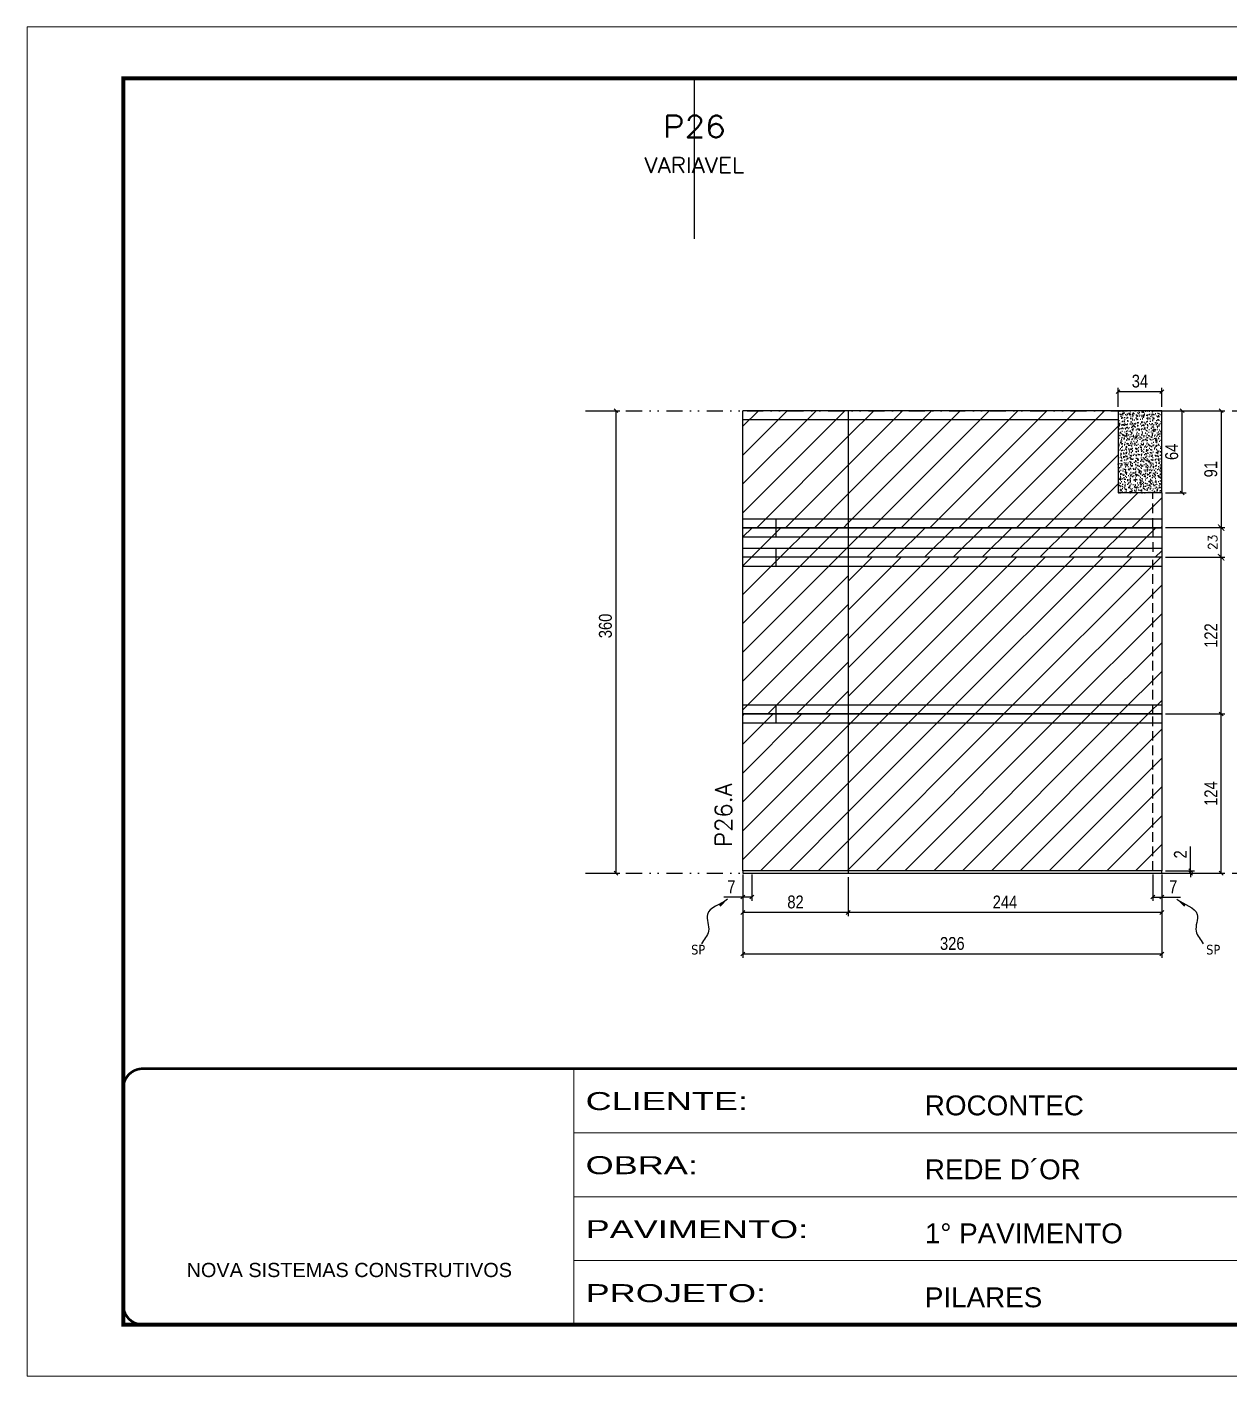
# Model space of a CAD drawing. Extents: x 2949 to 9203, y -16089 to 12527.
# Drawn here: x 6133 to 7068, y 9180 to 10230 of the extents above; entities that cross this region are included whole.
import ezdxf
from ezdxf.enums import TextEntityAlignment as Align

# ---------------------------------------------------------------- set-up
doc = ezdxf.new("R2010")
doc.units = 0
for name, pattern in [('CONTINUO', [0]), ('DASHED', [0.75, 0.5, -0.25]), ('DIVIDE2', [0.625, 0.25, -0.125, 0, -0.125, 0, -0.125]), ('HIDDEN', [0.375, 0.25, -0.125])]:
    doc.linetypes.add(name, pattern=pattern)
for name, color, linetype in [('COTA', 241, 'Continuous'), ('cotas', 4, 'Continuous'), ('Nível', 160, 'Continuous'), ('Painéis', 200, 'Continuous'), ('SARR_2.2x7', 40, 'Continuous'), ('Sarrafo de Pressão', 42, 'HIDDEN'), ('texto', 7, 'Continuous'), ('Texto de Titulo', 7, 'Continuous'), ('Texto Qtd Sarr', 242, 'Continuous')]:
    doc.layers.add(name, color=color, linetype=linetype)
for name, color, linetype, lineweight in [('Folhas', 255, 'Continuous', 9), ('Hachura', 251, 'Continuous', 9), ('SARRAFO DE PRESSAO', 251, 'DASHED', 9), ('Texto Seção', 7, 'Continuous', 15)]:
    doc.layers.add(name, color=color, linetype=linetype, lineweight=lineweight)
doc.styles.add('ARIAL', font='arial.ttf')
doc.styles.add('COTA TECNICA', font='techl___.ttf', dxfattribs={"height": 10})
doc.styles.add('COTA TECNICA-50', font='techl___.ttf', dxfattribs={"height": 10})
doc.styles.add('REGUA-120', font='ROMANS.shx', dxfattribs={"height": 15})
doc.styles.add('ROMANS', font='romans.shx')
doc.styles.get("Standard").update_dxf_attribs({"font": 'arial.ttf'})
doc.styles.add('Tecnologia', font='')
doc.styles.get('Tecnologia').set_extended_font_data('Forgotten Futurist')
doc.dimstyles.new('COTA PAINEL-50', dxfattribs={"dimtxt": 10, "dimasz": 3, "dimexe": 3, "dimexo": 3, "dimgap": 3, "dimtad": 1, "dimdec": 1, "dimzin": 12, "dimdsep": 46, "dimtxsty": 'COTA TECNICA-50', "dimblk1": 'OBLIQUE', "dimblk2": 'OBLIQUE', "dimsah": 1, "dimcen": 0.9, "dimclrd": 4, "dimclre": 4, "dimclrt": 240, "dimadec": 1, "dimazin": 3, "dimtfac": 1, "dimtdec": 1, "dimtmove": 0, "dimatfit": 3, "dimfxl": 1, "dimtolj": 1, "dimtzin": 12, "dimarcsym": 0})
doc.dimstyles.new('Cota Paínel', dxfattribs={"dimtxt": 7, "dimasz": 5, "dimexe": 3, "dimexo": 3, "dimgap": 3, "dimtad": 1, "dimdec": 1, "dimzin": 12, "dimdsep": 46, "dimtxsty": 'ROMANS', "dimblk": 'ARCHTICK', "dimcen": 0, "dimclrd": 4, "dimclre": 4, "dimclrt": 1, "dimadec": 1, "dimazin": 3, "dimtfac": 1, "dimtdec": 1, "dimtmove": 0, "dimatfit": 3, "dimldrblk": 'OBLIQUE', "dimfxl": 1, "dimtolj": 1, "dimtzin": 12, "dimarcsym": 0})
doc.dimstyles.new('PAINEL', dxfattribs={"dimtxt": 10, "dimasz": 3, "dimexe": 3, "dimexo": 3, "dimgap": 3, "dimtad": 1, "dimdec": 1, "dimzin": 12, "dimdsep": 46, "dimtxsty": 'COTA TECNICA', "dimblk1": 'OBLIQUE', "dimblk2": 'OBLIQUE', "dimsah": 1, "dimcen": 0.9, "dimclrd": 4, "dimclre": 4, "dimclrt": 240, "dimadec": 1, "dimazin": 3, "dimtfac": 1, "dimtdec": 1, "dimtmove": 0, "dimatfit": 3, "dimfxl": 1, "dimtolj": 1, "dimtzin": 12, "dimarcsym": 0})
doc.dimstyles.get("Standard").update_dxf_attribs({"dimtxt": 0.18, "dimasz": 0.18, "dimexe": 0.18, "dimexo": 0.0625, "dimgap": 0.09, "dimtad": 0, "dimtih": 1, "dimtoh": 1, "dimdec": 4, "dimzin": 0, "dimdsep": 46, "dimtxsty": 'Standard', "dimcen": 0.09, "dimadec": 0, "dimazin": 0, "dimtfac": 1, "dimtdec": 4, "dimtofl": 0, "dimtmove": 0, "dimatfit": 3, "dimfxl": 1, "dimtolj": 1, "dimtzin": 0, "dimarcsym": 0})
pattern_1 = [(45, (-126071.967, -22713.47), (-11.2253202, 11.2253202), [])]
pattern_2 = [(45, (-126071.967, -22690.47), (-11.2253202, 11.2253202), [])]

# ---------------------------------------------------------------- blocks, each defined once
blk = doc.blocks.new('9999999999')
at = {"color": 30, "linetype": 'CONTINUO'}
for p, q in [((98564.6, 34230.2), (98564.6, 34429.4)), ((98564.6, 34379.6), (99584, 34379.6)), ((98564.6, 34329.8), (99488, 34329.8)), ((98564.6, 34280), (99488, 34280))]:
    blk.add_line(p, q, dxfattribs=at)
at = {"color": 30, "linetype": 'CONTINUO', "const_width": 2}
blk.add_lwpolyline([(99584, 34230.2), (99584, 34414.4, 0.414214), (99569, 34429.4), (98229, 34429.4, 0.414214), (98214, 34414.4), (98214, 34245.2, 0.414214), (98229, 34230.2), (99584, 34230.2)], format="xyb", dxfattribs=at)
at = {"layer": 'Folhas'}
blk.add_lwpolyline([(98139, 34190.2), (99624, 34190.2), (99624, 35240.2), (98139, 35240.2)], close=True, dxfattribs=at)
at = {"layer": 'Folhas', "color": 30, "const_width": 3}
blk.add_lwpolyline([(98214, 34230.2), (99584, 34230.2), (99584, 35200.2), (98214, 35200.2)], close=True, dxfattribs=at)
at = {"color": 7, "linetype": 'Continuous', "ltscale": 5, "style": 'ARIAL'}
for s, height, p in [('ROCONTEC', 15.48, (98837.7, 34393.1)), ('REDE D´OR', 15.48, (98837.7, 34343.3)), ('1° PAVIMENTO', 15.483, (98837.7, 34293.5)), ('NOVA SISTEMAS CONSTRUTIVOS', 11.059, (98263.2, 34267.2)), ('PILARES', 15.48, (98837.7, 34243.7))]:
    blk.add_text(s, height=height, dxfattribs=at).set_placement(p)
at = {"layer": 'Folhas', "color": 7, "style": 'Tecnologia', "width": 1.5}
for s, p in [('CLIENTE:', (98573.7, 34397.2)), ('OBRA:', (98573.7, 34347.3)), ('PAVIMENTO:', (98573.7, 34297.5)), ('PROJETO:', (98573.7, 34247.7))]:
    blk.add_text(s, height=14, dxfattribs=at).set_placement(p)
blk = doc.blocks.new('titulo1')
at = {"layer": 'Defpoints', "color": 252, "linetype": 'HIDDEN', "ltscale": 2}
blk.add_line((0, 0), (0, 125), dxfattribs=at)
at = {"layer": 'Defpoints', "style": 'ROMANS', "oblique": 15}
blk.add_attdef('FOLHA', text='', height=10, dxfattribs=at).set_placement((0, 15.6), align=Align.MIDDLE_CENTER)
at = {"layer": 'Texto Qtd Sarr', "color": 3, "style": 'ROMANS', "oblique": 15}
for tag, height, p in [('TITULO', 17, (0, 71.4)), ('SEÇÃO', 12, (0, 41.5))]:
    blk.add_attdef(tag, text='', height=height, dxfattribs=at).set_placement(p, align=Align.MIDDLE_CENTER)
blk = doc.blocks.new('_Oblique')
at = {"color": 0, "linetype": 'ByBlock', "lineweight": -2}
blk.add_line((-0.5, -0.5), (0.5, 0.5), dxfattribs=at)
blk = doc.blocks.new('*D397')
at = {"layer": 'cotas', "color": 4, "linetype": 'ByBlock', "lineweight": -2, "transparency": 16777216}
for p, q in [((6570.2, 9930.9), (6593.9, 9930.9)), ((6590.9, 9930.9), (6590.9, 9570.9)), ((6570.2, 9570.9), (6593.9, 9570.9))]:
    blk.add_line(p, q, dxfattribs=at)
at = {"layer": 'Defpoints', "color": 0, "linetype": 'ByBlock', "transparency": 16777216}
for p in [(6567.2, 9930.9), (6567.2, 9570.9), (6590.9, 9570.9)]:
    blk.add_point(p, dxfattribs=at)
at = {"layer": 'cotas', "color": 4, "linetype": 'ByBlock', "lineweight": -2, "transparency": 16777216, "xscale": 3, "yscale": 3, "zscale": 3}
for p, rotation in [((6590.9, 9930.9), 90), ((6590.9, 9570.9), 270)]:
    blk.add_blockref('_Oblique', p, dxfattribs=dict(at, rotation=rotation))
at = {"layer": 'cotas', "color": 240, "linetype": 'ByBlock', "transparency": 16777216, "insert": (6582.7, 9763.4), "char_height": 10, "attachment_point": 5, "rotation": 90, "style": 'COTA TECNICA'}
blk.add_mtext('\\A1;360', dxfattribs=at)
blk = doc.blocks.new('*D354')
at = {"layer": 'COTA', "color": 4, "lineweight": -2, "transparency": 16777216}
for p, q in [((6689.6, 9569.9), (6689.6, 9505)), ((7015.6, 9569.9), (7015.6, 9505)), ((7015.6, 9508), (6689.6, 9508))]:
    blk.add_line(p, q, dxfattribs=at)
at = {"layer": 'Defpoints', "color": 0, "transparency": 16777216}
for p in [(6689.6, 9572.9), (7015.6, 9572.9), (6689.6, 9508)]:
    blk.add_point(p, dxfattribs=at)
at = {"layer": 'COTA', "color": 4, "lineweight": -2, "transparency": 16777216, "xscale": 3, "yscale": 3, "zscale": 3, "rotation": 180}
blk.add_blockref('_Oblique', (6689.6, 9508), dxfattribs=at)
at = {"layer": 'COTA', "color": 4, "lineweight": -2, "transparency": 16777216, "xscale": 3, "yscale": 3, "zscale": 3}
blk.add_blockref('_Oblique', (7015.6, 9508), dxfattribs=at)
at = {"layer": 'COTA', "color": 240, "transparency": 16777216, "insert": (6852.6, 9516.2), "char_height": 10, "attachment_point": 5, "style": 'COTA TECNICA'}
blk.add_mtext('\\A1;326', dxfattribs=at)
blk = doc.blocks.new('*D355')
at = {"layer": 'COTA', "color": 4, "lineweight": -2, "transparency": 16777216}
for p, q in [((7008.6, 9569.9), (7008.6, 9549.4)), ((7015.6, 9567.9), (7015.6, 9549.4)), ((7008.6, 9552.4), (7015.6, 9552.4)), ((7015.6, 9552.4), (7030.3, 9552.4))]:
    blk.add_line(p, q, dxfattribs=at)
at = {"layer": 'Defpoints', "color": 0, "transparency": 16777216}
for p in [(7008.6, 9572.9), (7015.6, 9570.9), (7015.6, 9552.4)]:
    blk.add_point(p, dxfattribs=at)
at = {"layer": 'COTA', "color": 4, "lineweight": -2, "transparency": 16777216, "xscale": 3, "yscale": 3, "zscale": 3, "rotation": 180}
blk.add_blockref('_Oblique', (7008.6, 9552.4), dxfattribs=at)
at = {"layer": 'COTA', "color": 4, "lineweight": -2, "transparency": 16777216, "xscale": 3, "yscale": 3, "zscale": 3}
blk.add_blockref('_Oblique', (7015.6, 9552.4), dxfattribs=at)
at = {"layer": 'COTA', "color": 240, "transparency": 16777216, "insert": (7024.5, 9560.4), "char_height": 10, "attachment_point": 5, "style": 'COTA TECNICA-50'}
blk.add_mtext('\\A1;7', dxfattribs=at)
blk = doc.blocks.new('*D356')
at = {"layer": 'COTA', "color": 4, "lineweight": -2, "transparency": 16777216}
for p, q in [((6689.6, 9567.9), (6689.6, 9549.4)), ((6696.6, 9569.9), (6696.6, 9549.4)), ((6689.6, 9552.4), (6674.9, 9552.4)), ((6696.6, 9552.4), (6689.6, 9552.4))]:
    blk.add_line(p, q, dxfattribs=at)
at = {"layer": 'Defpoints', "color": 0, "transparency": 16777216}
for p in [(6689.6, 9570.9), (6696.6, 9572.9), (6689.6, 9552.4)]:
    blk.add_point(p, dxfattribs=at)
at = {"layer": 'COTA', "color": 4, "lineweight": -2, "transparency": 16777216, "xscale": 3, "yscale": 3, "zscale": 3, "rotation": 180}
blk.add_blockref('_Oblique', (6689.6, 9552.4), dxfattribs=at)
at = {"layer": 'COTA', "color": 4, "lineweight": -2, "transparency": 16777216, "xscale": 3, "yscale": 3, "zscale": 3}
blk.add_blockref('_Oblique', (6696.6, 9552.4), dxfattribs=at)
at = {"layer": 'COTA', "color": 240, "transparency": 16777216, "insert": (6680.7, 9560.4), "char_height": 10, "attachment_point": 5, "style": 'COTA TECNICA-50'}
blk.add_mtext('\\A1;7', dxfattribs=at)
blk = doc.blocks.new('*D357')
at = {"layer": 'COTA', "color": 4, "lineweight": -2, "transparency": 16777216}
for p, q in [((7018.6, 9694.9), (7064.8, 9694.9)), ((7061.8, 9570.9), (7061.8, 9694.9)), ((7018.6, 9570.9), (7064.8, 9570.9))]:
    blk.add_line(p, q, dxfattribs=at)
at = {"layer": 'Defpoints', "color": 0, "transparency": 16777216}
for p in [(7015.6, 9694.9), (7061.8, 9694.9), (7015.6, 9570.9)]:
    blk.add_point(p, dxfattribs=at)
at = {"layer": 'COTA', "color": 4, "lineweight": -2, "transparency": 16777216, "xscale": 3, "yscale": 3, "zscale": 3}
for p, rotation in [((7061.8, 9694.9), 90), ((7061.8, 9570.9), 270)]:
    blk.add_blockref('_Oblique', p, dxfattribs=dict(at, rotation=rotation))
at = {"layer": 'COTA', "color": 240, "transparency": 16777216, "insert": (7053.8, 9632.9), "char_height": 10, "attachment_point": 5, "rotation": 90, "style": 'COTA TECNICA-50'}
blk.add_mtext('\\A1;124', dxfattribs=at)
blk = doc.blocks.new('*D358')
at = {"layer": 'COTA', "color": 4, "lineweight": -2, "transparency": 16777216}
for p, q in [((7038.1, 9572.9), (7038.1, 9591.7)), ((7018.6, 9572.9), (7041.1, 9572.9)), ((7018.6, 9570.9), (7041.1, 9570.9)), ((7038.1, 9570.9), (7038.1, 9572.9)), ((7038.1, 9570.9), (7038.1, 9567.9))]:
    blk.add_line(p, q, dxfattribs=at)
at = {"layer": 'Defpoints', "color": 0, "transparency": 16777216}
for p in [(7015.6, 9572.9), (7015.6, 9570.9), (7038.1, 9570.9)]:
    blk.add_point(p, dxfattribs=at)
at = {"layer": 'COTA', "color": 4, "lineweight": -2, "transparency": 16777216, "xscale": 3, "yscale": 3, "zscale": 3}
for p, rotation in [((7038.1, 9572.9), 270), ((7038.1, 9570.9), 90)]:
    blk.add_blockref('_Oblique', p, dxfattribs=dict(at, rotation=rotation))
at = {"layer": 'COTA', "color": 240, "transparency": 16777216, "insert": (7030.1, 9585.6), "char_height": 10, "attachment_point": 5, "rotation": 90, "style": 'COTA TECNICA-50'}
blk.add_mtext('\\A1;2', dxfattribs=at)
blk = doc.blocks.new('*D359')
at = {"layer": 'COTA', "color": 4, "linetype": 'ByBlock', "lineweight": -2, "transparency": 16777216}
for p, q in [((7018.6, 9816.9), (7064.8, 9816.9)), ((7061.8, 9694.9), (7061.8, 9816.9)), ((7018.6, 9694.9), (7064.8, 9694.9))]:
    blk.add_line(p, q, dxfattribs=at)
at = {"layer": 'Defpoints', "color": 0, "linetype": 'ByBlock', "transparency": 16777216}
for p in [(7015.6, 9816.9), (7061.8, 9816.9), (7015.6, 9694.9)]:
    blk.add_point(p, dxfattribs=at)
at = {"layer": 'COTA', "color": 4, "linetype": 'ByBlock', "lineweight": -2, "transparency": 16777216, "xscale": 3, "yscale": 3, "zscale": 3}
for p, rotation in [((7061.8, 9816.9), 90), ((7061.8, 9694.9), 270)]:
    blk.add_blockref('_Oblique', p, dxfattribs=dict(at, rotation=rotation))
at = {"layer": 'COTA', "color": 240, "linetype": 'ByBlock', "transparency": 16777216, "insert": (7053.8, 9755.9), "char_height": 10, "attachment_point": 5, "rotation": 90, "style": 'COTA TECNICA'}
blk.add_mtext('\\A1;122', dxfattribs=at)
blk = doc.blocks.new('*D360')
at = {"layer": 'COTA', "color": 4, "linetype": 'ByBlock', "lineweight": -2, "transparency": 16777216}
for p, q in [((7018.6, 9930.9), (7064.8, 9930.9)), ((7061.8, 9930.9), (7061.8, 9839.9)), ((7018.6, 9839.9), (7064.8, 9839.9))]:
    blk.add_line(p, q, dxfattribs=at)
at = {"layer": 'Defpoints', "color": 0, "linetype": 'ByBlock', "transparency": 16777216}
for p in [(7015.6, 9930.9), (7015.6, 9839.9), (7061.8, 9839.9)]:
    blk.add_point(p, dxfattribs=at)
at = {"layer": 'COTA', "color": 4, "linetype": 'ByBlock', "lineweight": -2, "transparency": 16777216, "xscale": 3, "yscale": 3, "zscale": 3}
for p, rotation in [((7061.8, 9930.9), 90), ((7061.8, 9839.9), 270)]:
    blk.add_blockref('_Oblique', p, dxfattribs=dict(at, rotation=rotation))
at = {"layer": 'COTA', "color": 240, "linetype": 'ByBlock', "transparency": 16777216, "insert": (7053.8, 9885.4), "char_height": 10, "attachment_point": 5, "rotation": 90, "style": 'COTA TECNICA'}
blk.add_mtext('\\A1;91', dxfattribs=at)
blk = doc.blocks.new('*D409')
at = {"layer": 'COTA', "color": 4, "linetype": 'ByBlock', "lineweight": -2, "transparency": 16777216}
for p, q in [((6771.6, 9567.9), (6771.6, 9537.4)), ((7015.6, 9567.9), (7015.6, 9537.4)), ((7015.6, 9540.4), (6771.6, 9540.4))]:
    blk.add_line(p, q, dxfattribs=at)
at = {"layer": 'Defpoints', "color": 0, "linetype": 'ByBlock', "transparency": 16777216}
for p in [(6771.6, 9570.9), (7015.6, 9570.9), (6771.6, 9540.4)]:
    blk.add_point(p, dxfattribs=at)
at = {"layer": 'COTA', "color": 4, "linetype": 'ByBlock', "lineweight": -2, "transparency": 16777216, "xscale": 3, "yscale": 3, "zscale": 3, "rotation": 180}
blk.add_blockref('_Oblique', (6771.6, 9540.4), dxfattribs=at)
at = {"layer": 'COTA', "color": 4, "linetype": 'ByBlock', "lineweight": -2, "transparency": 16777216, "xscale": 3, "yscale": 3, "zscale": 3}
blk.add_blockref('_Oblique', (7015.6, 9540.4), dxfattribs=at)
at = {"layer": 'COTA', "color": 240, "linetype": 'ByBlock', "transparency": 16777216, "insert": (6893.6, 9548.5), "char_height": 10, "attachment_point": 5, "style": 'COTA TECNICA'}
blk.add_mtext('\\A1;244', dxfattribs=at)
blk = doc.blocks.new('*D410')
at = {"layer": 'COTA', "color": 4, "linetype": 'ByBlock', "lineweight": -2, "transparency": 16777216}
for p, q in [((6689.6, 9567.9), (6689.6, 9537.4)), ((6771.6, 9567.9), (6771.6, 9537.4)), ((6771.6, 9540.4), (6689.6, 9540.4))]:
    blk.add_line(p, q, dxfattribs=at)
at = {"layer": 'Defpoints', "color": 0, "linetype": 'ByBlock', "transparency": 16777216}
for p in [(6689.6, 9570.9), (6771.6, 9570.9), (6689.6, 9540.4)]:
    blk.add_point(p, dxfattribs=at)
at = {"layer": 'COTA', "color": 4, "linetype": 'ByBlock', "lineweight": -2, "transparency": 16777216, "xscale": 3, "yscale": 3, "zscale": 3, "rotation": 180}
blk.add_blockref('_Oblique', (6689.6, 9540.4), dxfattribs=at)
at = {"layer": 'COTA', "color": 4, "linetype": 'ByBlock', "lineweight": -2, "transparency": 16777216, "xscale": 3, "yscale": 3, "zscale": 3}
blk.add_blockref('_Oblique', (6771.6, 9540.4), dxfattribs=at)
at = {"layer": 'COTA', "color": 240, "linetype": 'ByBlock', "transparency": 16777216, "insert": (6730.6, 9548.5), "char_height": 10, "attachment_point": 5, "style": 'COTA TECNICA'}
blk.add_mtext('\\A1;82', dxfattribs=at)
blk = doc.blocks.new('*D399')
at = {"layer": 'COTA', "color": 4, "linetype": 'ByBlock', "lineweight": -2, "transparency": 16777216}
for p, q in [((7018.6, 9930.9), (7034.5, 9930.9)), ((7031.5, 9866.9), (7031.5, 9930.9)), ((7018.6, 9866.9), (7034.5, 9866.9))]:
    blk.add_line(p, q, dxfattribs=at)
at = {"layer": 'Defpoints', "color": 0, "linetype": 'ByBlock', "transparency": 16777216}
for p in [(7015.6, 9930.9), (7031.5, 9930.9), (7015.6, 9866.9)]:
    blk.add_point(p, dxfattribs=at)
at = {"layer": 'COTA', "color": 4, "linetype": 'ByBlock', "lineweight": -2, "transparency": 16777216, "xscale": 3, "yscale": 3, "zscale": 3}
for p, rotation in [((7031.5, 9930.9), 90), ((7031.5, 9866.9), 270)]:
    blk.add_blockref('_Oblique', p, dxfattribs=dict(at, rotation=rotation))
at = {"layer": 'COTA', "color": 240, "linetype": 'ByBlock', "transparency": 16777216, "insert": (7023.4, 9898.9), "char_height": 10, "attachment_point": 5, "rotation": 90, "style": 'COTA TECNICA'}
blk.add_mtext('\\A1;64', dxfattribs=at)
blk = doc.blocks.new('*D400')
at = {"layer": 'COTA', "color": 4, "linetype": 'ByBlock', "lineweight": -2, "transparency": 16777216}
for p, q in [((6981.6, 9933.9), (6981.6, 9948.7)), ((7015.6, 9945.7), (6981.6, 9945.7)), ((7015.6, 9933.9), (7015.6, 9948.7))]:
    blk.add_line(p, q, dxfattribs=at)
at = {"layer": 'Defpoints', "color": 0, "linetype": 'ByBlock', "transparency": 16777216}
for p in [(6981.6, 9945.7), (6981.6, 9930.9), (7015.6, 9930.9)]:
    blk.add_point(p, dxfattribs=at)
at = {"layer": 'COTA', "color": 4, "linetype": 'ByBlock', "lineweight": -2, "transparency": 16777216, "xscale": 3, "yscale": 3, "zscale": 3, "rotation": 180}
blk.add_blockref('_Oblique', (6981.6, 9945.7), dxfattribs=at)
at = {"layer": 'COTA', "color": 4, "linetype": 'ByBlock', "lineweight": -2, "transparency": 16777216, "xscale": 3, "yscale": 3, "zscale": 3}
blk.add_blockref('_Oblique', (7015.6, 9945.7), dxfattribs=at)
at = {"layer": 'COTA', "color": 240, "linetype": 'ByBlock', "transparency": 16777216, "insert": (6998.6, 9953.9), "char_height": 10, "attachment_point": 5, "style": 'COTA TECNICA'}
blk.add_mtext('\\A1;34', dxfattribs=at)
blk = doc.blocks.new('_ArchTick')
at = {"color": 0, "linetype": 'ByBlock', "const_width": 0.15}
blk.add_lwpolyline([(-0.5, -0.5), (0.5, 0.5)], dxfattribs=at)
blk = doc.blocks.new('*D302')
at = {"layer": 'COTA', "color": 4, "lineweight": -2, "transparency": 16777216}
for p, q in [((7018.6, 9839.9), (7064.8, 9839.9)), ((7061.8, 9816.9), (7061.8, 9839.9)), ((7018.6, 9816.9), (7064.8, 9816.9))]:
    blk.add_line(p, q, dxfattribs=at)
at = {"layer": 'Defpoints', "color": 0, "transparency": 16777216}
for p in [(7015.6, 9839.9), (7061.8, 9839.9), (7015.6, 9816.9)]:
    blk.add_point(p, dxfattribs=at)
at = {"layer": 'COTA', "color": 4, "lineweight": -2, "transparency": 16777216, "xscale": 5, "yscale": 5, "zscale": 5}
for p, rotation in [((7061.8, 9839.9), 90), ((7061.8, 9816.9), 270)]:
    blk.add_blockref('_ArchTick', p, dxfattribs=dict(at, rotation=rotation))
at = {"layer": 'COTA', "color": 1, "transparency": 16777216, "insert": (7055.3, 9828.4), "char_height": 7, "attachment_point": 5, "rotation": 90, "style": 'ROMANS'}
blk.add_mtext('\\A1;23', dxfattribs=at)

msp = doc.modelspace()

# ---------------------------------------------------------------- hatches: boundary and pattern name
at = {"layer": 'COTA', "linetype": 'ByBlock'}
h = msp.add_hatch(dxfattribs=at)
h.set_pattern_fill('AR-CONC', color=256, scale=0.03)
h.set_pattern_definition([(50, (-126071.9665, -21581.8954), (5.46554007, -0.47817257), [0.5715, -6.2865]), (355, (-126071.9665, -21581.8954), (-1.05730264, 5.73170536), [0.4572, -5.02921753]), (100.4514447, (-126071.511, -21581.935), (4.40823741, 5.25353256), [0.48570026, -5.34270734]), (46.1842, (-126071.9665, -21580.3714), (8.13237123, -1.26126984), [0.85725, -9.42975]), (96.6355576, (-126071.289, -21580.4765), (7.122124, 7.42278374), [0.7285507, -8.01406824]), (351.184151, (-126071.9665, -21580.371), (7.122124, 7.42278374), [0.685799, -7.54379196]), (21, (-126071.2045, -21580.7524), (4.54843174, -3.06795595), [0.5715, -6.2865]), (326, (-126071.2045, -21580.7524), (1.85406085, 5.52563898), [0.4572, -5.0292]), (71.451445, (-126070.8255, -21581.008), (6.40249258, 2.45768307), [0.48570026, -5.34269813]), (37.5, (-126071.9665, -21581.8954), (0.092658098, 2.536651166), [0, -4.96824, 0, -5.1054, 0, -5.04825]), (7.5, (-126071.9665, -21581.8954), (2.004589875, 3.005417245), [0, -2.91084, 0, -4.85394, 0, -1.92405]), (327.5, (-126073.6658, -21581.8954), (4.067717855, -0.17186232), [0, -1.905, 0, -5.9436, 0, -7.8867]), (317.5, (-126074.4278, -21581.8954), (4.44387544, 0.76279473), [0, -2.4765, 0, -3.94716, 0, -5.6007])])
h.paths.add_polyline_path([(6981.61, 9866.87), (7015.61, 9866.87), (7015.61, 9930.87), (6981.61, 9930.87)])
at = {"layer": 'Hachura', "linetype": 'ByBlock'}
h = msp.add_hatch(dxfattribs=at)
h.set_pattern_fill('ANSI31', color=256, scale=5)
h.set_pattern_definition(pattern_2)
h.paths.add_polyline_path([(6771.61, 9930.87), (6689.61, 9930.87), (6689.61, 9839.87), (6771.61, 9839.87)])
h = msp.add_hatch(dxfattribs=at)
h.set_pattern_fill('ANSI31', color=256, scale=5)
h.set_pattern_definition(pattern_2)
h.paths.add_polyline_path([(6981.61, 9930.87), (6771.61, 9930.87), (6771.61, 9839.87), (7015.61, 9839.87), (7015.61, 9866.87), (6981.61, 9866.87)])
at = {"layer": 'Hachura'}
h = msp.add_hatch(dxfattribs=at)
h.set_pattern_fill('ANSI31', color=256, scale=5)
h.paths.add_polyline_path([(6771.61, 9839.87), (6689.61, 9839.87), (6689.61, 9816.87), (6771.61, 9816.87)])
h = msp.add_hatch(dxfattribs=at)
h.set_pattern_fill('ANSI31', color=256, scale=5)
h.paths.add_polyline_path([(7015.61, 9839.87), (6771.61, 9839.87), (6771.61, 9816.87), (7015.61, 9816.87)])
at = {"layer": 'Hachura', "linetype": 'ByBlock'}
h = msp.add_hatch(dxfattribs=at)
h.set_pattern_fill('ANSI31', color=256, scale=5)
h.paths.add_polyline_path([(6771.61, 9816.87), (6689.61, 9816.87), (6689.61, 9694.87), (6771.61, 9694.87)])
h = msp.add_hatch(dxfattribs=at)
h.set_pattern_fill('ANSI31', color=256, scale=5)
h.set_pattern_definition(pattern_1)
h.paths.add_polyline_path([(7015.61, 9816.87), (6771.61, 9816.87), (6771.61, 9694.87), (7015.61, 9694.87)])
h = msp.add_hatch(dxfattribs=at)
h.set_pattern_fill('ANSI31', color=256, scale=5)
h.set_pattern_definition(pattern_1)
h.paths.add_polyline_path([(6771.61, 9694.87), (6689.61, 9694.87), (6689.61, 9572.87), (6771.61, 9572.87)])
h = msp.add_hatch(dxfattribs=at)
h.set_pattern_fill('ANSI31', color=256, scale=5)
h.set_pattern_definition(pattern_1)
h.paths.add_polyline_path([(6771.61, 9694.87), (6771.61, 9572.87), (7015.61, 9572.87), (7015.61, 9694.87)])

# ---------------------------------------------------------------- linework, layer by layer
at = {"layer": 'COTA', "linetype": 'ByBlock'}
for p, q in [((7015.61, 9930.87), (6981.61, 9930.87)), ((7015.61, 9866.87), (7015.61, 9930.87))]:
    msp.add_line(p, q, dxfattribs=at)
at = {"layer": 'Nível', "color": 4, "linetype": 'DIVIDE2', "ltscale": 50}
for p, q in [((6567.19, 9930.87), (7577.53, 9930.87)), ((6567.19, 9570.87), (7577.53, 9570.87))]:
    msp.add_line(p, q, dxfattribs=at)
at = {"layer": 'Painéis'}
for p, q in [((6689.61, 9694.87), (6689.61, 9930.87)), ((6981.61, 9930.87), (6981.61, 9866.87)), ((7015.61, 9866.87), (7015.61, 9694.87)), ((6689.61, 9839.87), (7015.61, 9839.87)), ((7015.61, 9839.87), (6689.61, 9839.87)), ((7015.61, 9816.87), (6689.61, 9816.87)), ((7015.61, 9694.87), (6689.61, 9694.87))]:
    msp.add_line(p, q, dxfattribs=at)
at = {"layer": 'Painéis', "linetype": 'ByBlock'}
for p, q in [((6981.61, 9930.87), (6689.61, 9930.87)), ((6771.61, 9930.87), (6771.61, 9570.87)), ((7015.61, 9866.87), (6981.61, 9866.87)), ((7015.61, 9694.87), (7015.61, 9572.87))]:
    msp.add_line(p, q, dxfattribs=at)
at = {"layer": 'Painéis'}
for points in [[(7015.61, 9572.87), (6689.61, 9572.87), (6689.61, 9694.87), (7015.61, 9694.87)], [(7015.61, 9572.87), (6689.61, 9572.87), (6689.61, 9570.87), (7015.61, 9570.87)]]:
    msp.add_lwpolyline(points, close=True, dxfattribs=at)
at = {"layer": 'SARR_2.2x7'}
for p, q in [((6981.61, 9923.87), (6689.61, 9923.87)), ((6689.61, 9846.87), (6715.61, 9846.87)), ((6715.61, 9846.87), (7015.61, 9846.87)), ((6715.61, 9839.87), (6715.61, 9846.87)), ((6715.61, 9832.87), (6715.61, 9839.87)), ((6689.61, 9832.87), (6715.61, 9832.87)), ((6715.61, 9832.87), (7015.61, 9832.87)), ((6689.61, 9823.87), (6715.61, 9823.87)), ((6715.61, 9823.87), (7015.61, 9823.87)), ((6715.61, 9816.87), (6715.61, 9823.87)), ((6689.61, 9809.87), (6715.61, 9809.87)), ((6715.61, 9809.87), (6715.61, 9816.87)), ((6715.61, 9809.87), (7015.61, 9809.87)), ((6689.61, 9701.87), (6715.61, 9701.87)), ((6715.61, 9701.87), (7015.61, 9701.87)), ((6715.61, 9694.87), (6715.61, 9701.87)), ((6715.61, 9687.87), (6715.61, 9694.87)), ((6689.61, 9687.87), (6715.61, 9687.87)), ((6715.61, 9687.87), (7015.61, 9687.87))]:
    msp.add_line(p, q, dxfattribs=at)
at = {"layer": 'Sarrafo de Pressão', "ltscale": 30}
for p, q in [((7008.61, 9839.87), (7008.61, 9866.87)), ((7008.61, 9839.87), (7008.61, 9839.87)), ((7008.61, 9839.87), (7008.61, 9816.87)), ((7008.61, 9694.87), (7008.61, 9816.87)), ((7008.61, 9572.87), (7008.61, 9694.87))]:
    msp.add_line(p, q, dxfattribs=at)

# ---------------------------------------------------------------- block references
at = {"layer": 'SARRAFO DE PRESSAO', "color": 6, "linetype": 'ByBlock'}
msp.add_blockref('9999999999', (-92006.44, -25010.62), dxfattribs=at)
at = {"layer": 'Texto Seção'}
ref = msp.add_blockref('titulo1', (6651.88, 10064.58), dxfattribs=at)
ref.add_attrib('TITULO', 'P26', dxfattribs={"layer": 'Texto de Titulo', "color": 7, "height": 17, "style": 'ROMANS', "width": 1.1}).set_placement((6651.88, 10152.08), align=Align.MIDDLE_CENTER)
ref.add_attrib('SEÇÃO', 'VARIAVEL', dxfattribs={"layer": 'Texto de Titulo', "color": 7, "height": 12, "style": 'ROMANS', "width": 1.1}).set_placement((6651.88, 10122.08), align=Align.MIDDLE_CENTER)

# ---------------------------------------------------------------- texts
at = {"layer": 'texto', "color": 0, "char_height": 7.5, "attachment_point": 5}
for insert in [(6654.83, 9511.38), (6654.83, 9511.38), (7055.67, 9511.38)]:
    msp.add_mtext('{\\fTahoma|b0|i0|c0|p34;\\C4;SP}', dxfattribs=dict(at, insert=insert))
at = {"layer": 'Texto Seção', "insert": (6681.06, 9591.34), "char_height": 13, "width": 285.3299, "attachment_point": 7, "rotation": 90, "style": 'REGUA-120'}
msp.add_mtext('P26.A', dxfattribs=at)

# ---------------------------------------------------------------- dimensions: what is measured, and where the dimension line sits
at = {"layer": 'COTA', "linetype": 'ByBlock'}
for base, p1, p2, angle, picture, middle in [((6981.61, 9945.7), (7015.61, 9930.87), (6981.61, 9930.87), 180, '*D400', (6998.61, 9953.92)), ((7061.85, 9839.87), (7015.61, 9930.87), (7015.61, 9839.87), 90, '*D360', (7053.76, 9885.37)), ((7031.47, 9930.87), (7015.61, 9866.87), (7015.61, 9930.87), 90, '*D399', (7023.36, 9898.87)), ((6771.61, 9540.43), (7015.61, 9570.87), (6771.61, 9570.87), 180, '*D409', (6893.61, 9548.51))]:
    dim = msp.add_linear_dim(base=base, p1=p1, p2=p2, angle=angle, dimstyle='PAINEL', dxfattribs=at)
    dim.commit()
    dim.dimension.update_dxf_attribs({"geometry": picture, "text_midpoint": middle})
at = {"layer": 'COTA'}
for base, p1, p2, angle, dimstyle, picture, middle in [((7061.85, 9839.87), (7015.61, 9816.87), (7015.61, 9839.87), 90, 'Cota Paínel', '*D302', (7055.35, 9828.37)), ((7061.85, 9694.87), (7015.61, 9570.87), (7015.61, 9694.87), 90, 'COTA PAINEL-50', '*D357', (7053.78, 9632.87)), ((6689.61, 9552.36), (6696.61, 9572.87), (6689.61, 9570.87), 180, 'COTA PAINEL-50', '*D356', (6680.74, 9560.43))]:
    dim = msp.add_linear_dim(base=base, p1=p1, p2=p2, angle=angle, dimstyle=dimstyle, dxfattribs=at)
    dim.commit()
    dim.dimension.update_dxf_attribs({"geometry": picture, "text_midpoint": middle})
at = {"layer": 'COTA', "linetype": 'ByBlock'}
for base, p1, p2, angle, picture, middle in [((7061.85, 9816.87), (7015.61, 9694.87), (7015.61, 9816.87), 90, '*D359', (7053.79, 9755.87)), ((6689.61, 9540.43), (6771.61, 9570.87), (6689.61, 9570.87), 180, '*D410', (6730.61, 9548.53))]:
    dim = msp.add_linear_dim(base=base, p1=p1, p2=p2, angle=angle, dimstyle='PAINEL', override={"dimtmove": 1}, dxfattribs=at)
    dim.commit()
    dim.dimension.update_dxf_attribs({"geometry": picture, "text_midpoint": middle})
at = {"layer": 'COTA'}
dim = msp.add_linear_dim(base=(7038.14, 9570.87), p1=(7015.61, 9572.87), p2=(7015.61, 9570.87), angle=90, dimstyle='COTA PAINEL-50', dxfattribs=at)
dim.commit()
dim.dimension.update_dxf_attribs({"geometry": '*D358', "text_midpoint": (7038.14, 9585.61), "dimtype": 160})
dim = msp.add_linear_dim(base=(6689.61, 9508.01), p1=(7015.61, 9572.87), p2=(6689.61, 9572.87), angle=180, dimstyle='PAINEL', override={"dimarcsym": 2}, dxfattribs=at)
dim.commit()
dim.dimension.update_dxf_attribs({"geometry": '*D354', "text_midpoint": (6852.61, 9516.23)})
dim = msp.add_linear_dim(base=(7015.61, 9552.36), p1=(7008.61, 9572.87), p2=(7015.61, 9570.87), dimstyle='COTA PAINEL-50', dxfattribs=at)
dim.commit()
dim.dimension.update_dxf_attribs({"geometry": '*D355', "text_midpoint": (7024.47, 9560.43)})
at = {"layer": 'cotas', "linetype": 'ByBlock'}
dim = msp.add_linear_dim(base=(6590.91, 9570.87), p1=(6567.19, 9930.87), p2=(6567.19, 9570.87), angle=90, dimstyle='PAINEL', dxfattribs=at)
dim.commit()
dim.dimension.update_dxf_attribs({"geometry": '*D397', "text_midpoint": (6590.91, 9763.4), "dimtype": 160})

# ---------------------------------------------------------------- leaders
at = {"layer": 'COTA', "path_type": 1}
for points in [[(6677.78, 9550.69), (6662, 9538.85), (6662.92, 9525.85), (6657.37, 9516.06)], [(7027.44, 9550.69), (7043.22, 9538.85), (7042.3, 9525.85), (7047.85, 9516.06)]]:
    msp.add_leader(points, dimstyle='Standard', override={"dimasz": 8}, dxfattribs=at)

doc.saveas('drawing.dxf')
